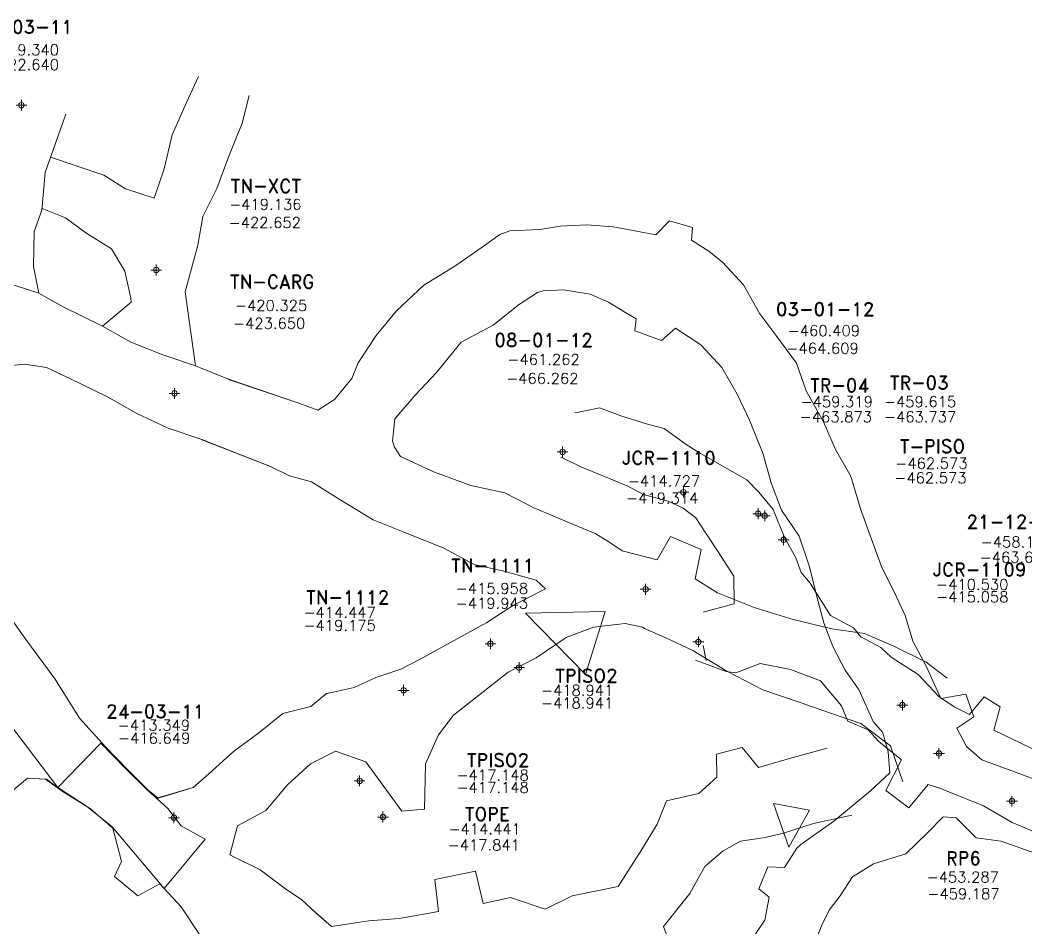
# Model space of a CAD drawing. Extents: x -47776 to 11079, y 0 to 10209.
# Drawn here: x 10697.3 to 10790.3, y 9863.4 to 9947.3 of the extents above; entities that cross this region are included whole.
import ezdxf
from ezdxf.enums import TextEntityAlignment as Align

# ---------------------------------------------------------------- set-up
doc = ezdxf.new("R2010")
doc.units = 0
doc.header["$MEASUREMENT"] = 0
doc.header["$PDMODE"] = 34
doc.header["$PDSIZE"] = 0.5
for name, color, linetype in [('abajo', 7, 'Continuous'), ('arriba', 7, 'Continuous'), ('F-480-7606-W-SCR', 5, 'Continuous'), ('MARGEN', 7, 'Continuous'), ('R-480-7804-NW-FIC', 240, 'Continuous'), ('R-480-7804-NW-SCR', 240, 'Continuous'), ('R-480-7855-NE-SCR', 7, 'Continuous'), ('R-480-7855-NE-SCR2', 7, 'Continuous')]:
    doc.layers.add(name, color=color, linetype=linetype)
doc.styles.add('ROMAND', font='ROMAND.SHX')
doc.styles.add('ROMANS', font='ROMANS.SHX', dxfattribs={"width": 2.5})

# ---------------------------------------------------------------- blocks, each defined once
blk = doc.blocks.new('F2')
at = {"lineweight": 0}
blk.add_point((0, 0), dxfattribs=at)
at = {"lineweight": 0, "style": 'ROMAND'}
for tag, height, p in [('NOMBRE', 1.25, (0.201, 6.617)), ('CIELO', 1, (0.136, 4.616)), ('PISO', 1, (0.136, 3.247))]:
    blk.add_attdef(tag, text='', height=height, dxfattribs=at).set_placement(p, align=Align.CENTER)
at = {"lineweight": 0, "style": 'ROMANS', "flags": 1}
for tag, p in [('MINA', (-0.074, -3.255)), ('LOCALIZACION', (-0.074, -4.928)), ('ESTRUCTURA', (-0.074, -6.618)), ('NIVEL', (-0.074, -8.29)), ('OBRA', (-0.074, -10.121)), ('FECHA', (-0.074, -11.793)), ('ATRAS', (-0.074, -13.483)), ('TOPOGRAFO', (2.675, -15.297))]:
    blk.add_attdef(tag, text='', height=1.25, dxfattribs=at).set_placement(p, align=Align.CENTER)

msp = doc.modelspace()

# ---------------------------------------------------------------- linework, layer by layer
at = {"color": 4, "linetype": 'Continuous', "lineweight": 0, "flags": 128}
msp.add_lwpolyline([(10751.356, 9892.606), (10743.988, 9892.467), (10749.549, 9886.775), (10751.356, 9892.606)], dxfattribs=at)
at = {"color": 1, "linetype": 'Continuous', "lineweight": 0, "elevation": -411.199, "flags": 128}
msp.add_lwpolyline([(10693.689, 9885.648), (10700.762, 9876.327)], dxfattribs=at)
at = {"color": 2, "linetype": 'Continuous', "lineweight": 0, "flags": 128}
msp.add_lwpolyline([(10704.738, 9880.442), (10700.762, 9876.327), (10703.413, 9874.625), (10705.779, 9872.685), (10710.607, 9867.01), (10714.394, 9871.55), (10712.169, 9872.78), (10710.938, 9874.388), (10708.998, 9876.138), (10707.057, 9878.077)], close=True, dxfattribs=at)
at = {"color": 4, "linetype": 'Continuous', "lineweight": 0, "flags": 128}
msp.add_lwpolyline([(10766.926, 9874.855), (10768.342, 9870.814), (10770.263, 9874.249)], close=True, dxfattribs=at)
at = {"layer": 'abajo', "color": 4, "linetype": 'Continuous', "lineweight": 0}
msp.add_polyline3d([(10760.417, 9889.469, -462.883), (10760.702, 9888.08, -462.584)], dxfattribs=at)
at = {"layer": 'arriba', "color": 4, "linetype": 'Continuous', "lineweight": 0}
msp.add_polyline3d([(10760.417, 9889.469, -458.383), (10760.702, 9888.08, -458.184)], dxfattribs=at)
at = {"layer": 'F-480-7606-W-SCR', "color": 5, "linetype": 'Continuous', "lineweight": 0}
for points in [[(10675.711, 9908.162, -412.183), (10677.917, 9906.363, -411.915), (10680.92, 9904.229, -412.055), (10684.278, 9902.721, -411.994), (10687.211, 9900.103, -412.037), (10690.245, 9898.076, -412.377), (10693.363, 9895.422, -412.322), (10694.872, 9896.138, -412.035), (10696.469, 9894.347, -412.038), (10695.799, 9892.859, -411.461), (10697.797, 9890.021, -411.199), (10697.797, 9890.021, -411.199), (10697.797, 9890.021, -411.199), (10700.529, 9886.357, -411.549), (10702.764, 9882.749, -411.194), (10705.161, 9880.086, -411.334)], [(10675.711, 9908.162, -415.883), (10677.917, 9906.363, -416.015), (10680.92, 9904.229, -416.355), (10684.278, 9902.721, -416.394), (10687.211, 9900.103, -416.237), (10690.245, 9898.076, -416.177), (10693.363, 9895.422, -416.122), (10694.872, 9896.138, -416.135), (10696.469, 9894.347, -416.138), (10695.799, 9892.859, -416.161), (10697.797, 9890.021, -416.199), (10697.797, 9890.021, -416.199), (10697.797, 9890.021, -416.199), (10700.529, 9886.357, -416.149), (10702.764, 9882.749, -416.494), (10705.161, 9880.086, -416.634)], [(10705.161, 9880.086, -411.334), (10707.216, 9878.011, -412.176), (10709.119, 9876.094, -412.732), (10710.024, 9875.385, -413.349), (10710.049, 9875.355, -413.342)], [(10705.161, 9880.086, -416.634), (10707.216, 9878.011, -416.676), (10709.119, 9876.094, -416.632), (10709.947, 9875.323, -416.649)], [(10771.894, 9879.987, -412.678), (10768.412, 9879.025, -412.698), (10765.527, 9878.177, -412.914), (10764.043, 9880.037, -412.821), (10761.657, 9879.412, -412.823), (10761.695, 9877.3, -413.136)], [(10771.894, 9879.987, -416.478), (10768.412, 9879.025, -416.498), (10765.527, 9878.177, -416.614), (10764.043, 9880.037, -416.721), (10761.657, 9879.412, -416.723), (10761.695, 9877.3, -416.736)], [(10690.137, 9872.154, -408.483), (10692.03, 9874.019, -407.458), (10694.436, 9875.103, -408.925), (10696.635, 9876.102, -411.187), (10697.979, 9877.185, -411.134), (10699.715, 9877.1, -411.382)], [(10690.137, 9872.154, -415.083), (10692.03, 9874.019, -415.458), (10694.436, 9875.103, -415.525), (10696.635, 9876.102, -415.787), (10697.979, 9877.185, -415.834), (10699.643, 9877.097, -416.082)], [(10699.643, 9877.097, -416.082), (10699.643, 9877.097, -416.082), (10701.258, 9875.931, -416.634)], [(10699.715, 9877.1, -411.382), (10699.715, 9877.1, -411.382), (10701.258, 9875.931, -411.334)], [(10748.305, 9866.319, -411.997), (10748.305, 9866.319, -411.997), (10748.305, 9866.319, -411.997), (10748.305, 9866.319, -411.997), (10752.559, 9867.191, -413.524), (10754.694, 9870.507, -413.493), (10756.175, 9872.933, -413.098), (10757.034, 9875.11, -413.024), (10760.038, 9875.787, -413.139), (10761.695, 9877.3, -413.136)], [(10748.305, 9866.319, -417.197), (10748.305, 9866.319, -417.197), (10748.305, 9866.319, -417.197), (10748.305, 9866.319, -417.197), (10752.559, 9867.191, -417.224), (10754.694, 9870.507, -416.993), (10756.175, 9872.933, -416.898), (10757.034, 9875.11, -416.824), (10760.038, 9875.787, -416.739), (10761.695, 9877.3, -416.736)], [(10701.258, 9875.931, -411.334), (10703.8, 9874.36, -412.176), (10705.84, 9872.589, -412.732), (10706.65, 9869.503, -412.487), (10706.004, 9868.101, -412.863), (10708.164, 9866.329, -412.858), (10710.186, 9867.428, -412.622), (10712.167, 9865.301, -412.874), (10713.88, 9862.741, -412.925), (10716.476, 9861.272, -412.477), (10717.858, 9860.115, -412.648), (10720.886, 9858.857, -412.646), (10723.753, 9857.98, -413.713)], [(10701.258, 9875.931, -416.634), (10703.8, 9874.36, -416.676), (10705.84, 9872.589, -416.632), (10706.65, 9869.503, -416.687), (10706.004, 9868.101, -416.763), (10708.164, 9866.329, -416.758), (10710.186, 9867.428, -416.722), (10712.167, 9865.301, -416.774), (10713.88, 9862.741, -416.725), (10716.476, 9861.272, -416.777), (10717.858, 9860.115, -416.748), (10720.596, 9859.019, -416.746), (10723.753, 9857.98, -416.813)], [(10774.173, 9873.793, -412.678), (10770.622, 9873.019, -412.698), (10767.772, 9872.077, -412.914), (10766.483, 9871.816, -412.821), (10766.201, 9871.712, -412.823), (10763.87, 9871.388, -413.136)], [(10774.173, 9873.793, -416.478), (10770.622, 9873.019, -416.498), (10767.772, 9872.077, -416.614), (10766.483, 9871.816, -416.721), (10766.201, 9871.712, -416.723), (10763.87, 9871.388, -416.736)], [(10757.267, 9862.145, -412.671), (10757.267, 9862.145, -412.671), (10757.267, 9862.145, -412.671), (10757.267, 9862.145, -412.671), (10756.751, 9863.478, -413.524), (10759.185, 9866.529, -413.493), (10760.592, 9869.022, -413.098), (10762.274, 9870.469, -413.024), (10763.87, 9871.388, -413.136), (10763.87, 9871.388, -413.136)], [(10757.267, 9862.145, -417.271), (10757.267, 9862.145, -417.271), (10757.267, 9862.145, -417.271), (10757.267, 9862.145, -417.271), (10756.751, 9863.478, -417.224), (10759.185, 9866.529, -416.993), (10760.592, 9869.022, -416.898), (10762.274, 9870.469, -416.824), (10763.87, 9871.388, -416.736), (10763.87, 9871.388, -416.736)], [(10716.676, 9870.121, -412.874), (10719.481, 9868.73, -412.925), (10721.804, 9866.968, -412.477), (10723.323, 9865.958, -412.648), (10724.661, 9864.718, -412.646), (10726.06, 9863.485, -412.813)], [(10716.676, 9870.121, -416.774), (10719.481, 9868.73, -416.725), (10721.804, 9866.968, -416.777), (10723.323, 9865.958, -416.748), (10724.518, 9864.836, -416.746), (10726.06, 9863.485, -417.113)], [(10726.06, 9863.485, -412.813), (10726.06, 9863.485, -412.813), (10726.06, 9863.485, -412.813), (10729.521, 9864.005, -412.513), (10732.32, 9864.224, -412.513), (10735.964, 9864.873, -412.013), (10735.635, 9867.831, -412.013), (10739.382, 9868.601, -412.013), (10740.102, 9865.597, -411.313)], [(10726.06, 9863.485, -417.113), (10726.06, 9863.485, -417.113), (10726.06, 9863.485, -417.113), (10729.521, 9864.005, -416.913), (10732.32, 9864.224, -416.813), (10735.964, 9864.873, -417.013), (10735.635, 9867.831, -417.013), (10739.382, 9868.601, -417.013), (10740.102, 9865.597, -417.013)], [(10740.102, 9865.597, -411.313), (10740.102, 9865.597, -411.313), (10742.614, 9866.159, -411.691), (10745.821, 9865.093, -411.963), (10748.305, 9866.319, -411.997)], [(10740.102, 9865.597, -417.013), (10740.102, 9865.597, -417.013), (10742.614, 9866.159, -416.791), (10745.821, 9865.093, -417.063), (10748.305, 9866.319, -417.197)]]:
    msp.add_polyline3d(points, dxfattribs=at)
at = {"layer": 'MARGEN', "linetype": 'Continuous', "lineweight": 0}
msp.add_polyline3d([(10758.57, 9902.171, -464.988), (10759.737, 9901.278, -464.212), (10760.6, 9899.949, -464.167), (10761.758, 9898.224, -463.846), (10763.248, 9895.884, -463.518), (10763.283, 9893.324, -463.197)], dxfattribs=at)
at = {"layer": 'R-480-7804-NW-SCR', "color": 240, "linetype": 'Continuous', "lineweight": 0}
for points in [[(10713.784, 9942.087, -416.208), (10712.674, 9939.691, -416.803), (10711.335, 9936.682, -417.145), (10710.592, 9933.555, -417.666), (10709.674, 9930.815, -418.219), (10709.674, 9930.815, -418.219), (10709.674, 9930.815, -418.219)], [(10713.784, 9942.087, -420.208), (10712.674, 9939.691, -420.703), (10711.335, 9936.682, -421.145), (10710.592, 9933.555, -421.666), (10709.674, 9930.815, -422.219), (10709.674, 9930.815, -422.219), (10709.674, 9930.815, -422.219)], [(10718.467, 9940.335, -416.208), (10717.825, 9937.764, -416.803), (10716.58, 9934.72, -417.145), (10715.462, 9931.733, -417.666), (10714.17, 9929.133, -418.219), (10713.715, 9926.492, -417.914), (10712.552, 9922.172, -419.339)], [(10718.467, 9940.335, -420.208), (10717.825, 9937.764, -420.703), (10716.58, 9934.72, -421.145), (10715.462, 9931.733, -421.666), (10714.17, 9929.133, -422.219), (10713.715, 9926.492, -422.114), (10712.552, 9922.172, -423.439)], [(10701.518, 9938.584, -419.34), (10700.331, 9935.285, -419.197), (10699.599, 9933.208, -419.484), (10699.294, 9929.729, -419.84), (10698.582, 9927.749, -420.014), (10698.533, 9924.521, -421.132), (10699.008, 9922.05, -420.732)], [(10701.518, 9938.584, -422.64), (10700.331, 9935.285, -422.497), (10699.599, 9933.208, -422.684), (10699.294, 9929.729, -423.14), (10698.582, 9927.749, -423.514), (10698.533, 9924.521, -424.632), (10699.008, 9922.05, -425.132)], [(10700.1, 9934.628, -415.641), (10705.036, 9932.963, -416.627), (10707.036, 9931.702, -416.843), (10709.674, 9930.815, -418.219), (10709.674, 9930.815, -418.219), (10709.674, 9930.815, -418.219)], [(10700.1, 9934.628, -420.941), (10705.036, 9932.963, -421.127), (10707.036, 9931.702, -421.443), (10709.674, 9930.815, -422.219), (10709.674, 9930.815, -422.219), (10709.674, 9930.815, -422.219)], [(10699.308, 9929.886, -415.641), (10701.492, 9929.022, -416.627), (10703.358, 9927.613, -416.843), (10705.735, 9926.147, -418.299), (10706.97, 9924.095, -418.412), (10707.522, 9921.582, -419.207)], [(10699.308, 9929.886, -420.941), (10701.492, 9929.022, -421.127), (10703.358, 9927.613, -421.443), (10705.735, 9926.147, -421.899), (10706.97, 9924.095, -422.412), (10707.522, 9921.582, -422.707)], [(10693.343, 9923.698, -425.586), (10696.926, 9922.737, -425.497), (10699.008, 9922.05, -425.132), (10701.252, 9920.777, -425.063)], [(10693.343, 9923.698, -421.386), (10693.344, 9923.698, -421.386), (10696.926, 9922.737, -421.297), (10699.008, 9922.05, -420.732), (10701.252, 9920.777, -420.463)], [(10712.552, 9922.172, -419.339), (10712.552, 9922.172, -419.339), (10712.552, 9922.172, -419.339), (10712.552, 9922.172, -419.339), (10712.552, 9922.172, -419.339), (10713.497, 9915.319, -420.085)], [(10712.552, 9922.172, -423.439), (10712.552, 9922.172, -423.439), (10712.552, 9922.172, -423.439), (10712.552, 9922.172, -423.439), (10712.552, 9922.172, -423.439), (10713.497, 9915.319, -423.985)], [(10701.252, 9920.777, -420.463), (10704.899, 9919.003, -420.518), (10707.509, 9917.523, -420.421), (10710.463, 9916.33, -420.303), (10713.497, 9915.319, -420.085), (10716.542, 9914.085, -419.858), (10716.633, 9914.045, -419.848), (10722.947, 9911.91, -419.08)], [(10701.252, 9920.777, -425.063), (10704.899, 9919.003, -425.018), (10707.509, 9917.523, -424.621), (10710.463, 9916.33, -424.303), (10713.497, 9915.319, -423.985), (10716.542, 9914.085, -423.858), (10716.542, 9914.085, -423.858), (10722.947, 9911.91, -423.88)], [(10707.522, 9921.582, -419.207), (10707.522, 9921.582, -419.207), (10707.522, 9921.582, -419.207), (10707.522, 9921.582, -419.207), (10707.546, 9921.2, -419.339), (10704.899, 9919.003, -420.518)], [(10707.522, 9921.582, -422.707), (10707.522, 9921.582, -422.707), (10707.522, 9921.582, -422.707), (10707.522, 9921.582, -422.707), (10707.546, 9921.2, -423.439), (10704.899, 9919.003, -425.018)], [(10687.872, 9913.815, -420.398), (10687.872, 9913.815, -420.398), (10687.872, 9913.815, -420.398), (10687.872, 9913.815, -420.398), (10689.465, 9913.754, -420.97), (10690.391, 9912.071, -421.197), (10693.945, 9912.781, -421.188), (10694.182, 9915.103, -421.386), (10697.686, 9915.477, -421.297), (10699.726, 9915.187, -420.732), (10701.949, 9914.113, -420.463)], [(10687.872, 9913.815, -424.898), (10687.872, 9913.815, -424.898), (10687.872, 9913.815, -424.898), (10687.872, 9913.815, -424.898), (10689.465, 9913.754, -425.27), (10690.391, 9912.071, -425.397), (10693.945, 9912.782, -425.388), (10694.182, 9915.103, -425.586), (10697.686, 9915.477, -425.497), (10699.726, 9915.187, -425.132), (10701.949, 9914.113, -425.063)], [(10701.949, 9914.113, -420.463), (10701.949, 9914.113, -420.463), (10705.289, 9912.491, -420.421), (10708.081, 9910.932, -420.303), (10710.954, 9909.555, -420.085), (10714.08, 9908.504, -419.858), (10714.171, 9908.464, -419.848), (10720.42, 9906.03, -419.08)], [(10701.949, 9914.113, -425.063), (10701.949, 9914.113, -425.063), (10705.289, 9912.491, -424.621), (10708.081, 9910.932, -424.303), (10710.954, 9909.555, -423.985), (10714.08, 9908.504, -423.858), (10714.08, 9908.504, -423.858), (10720.42, 9906.03, -423.88)], [(10722.947, 9911.91, -419.08), (10724.805, 9911.22, -419.099)], [(10722.947, 9911.91, -423.88), (10724.805, 9911.22, -423.799)], [(10732.455, 9906.953, -418.061), (10735.599, 9905.493, -417.469), (10738.952, 9904.269, -416.863), (10742.1, 9903.569, -415.913), (10744.785, 9902.183, -416.294)], [(10732.455, 9906.953, -422.561), (10735.599, 9905.493, -422.269), (10738.952, 9904.269, -421.763), (10742.1, 9903.569, -421.213), (10744.785, 9902.183, -421.294)], [(10720.42, 9906.03, -419.08), (10722.199, 9905.156, -419.099), (10724.228, 9904.611, -418.703), (10726.941, 9902.901, -418.453), (10729.928, 9901.073, -418.061), (10733.151, 9899.797, -417.469), (10736.465, 9898.481, -416.863), (10739.257, 9896.954, -415.913), (10741.984, 9896.34, -416.294)], [(10720.42, 9906.03, -423.88), (10722.199, 9905.156, -423.799), (10724.228, 9904.611, -423.703), (10726.941, 9902.901, -423.153), (10729.928, 9901.073, -422.561), (10733.151, 9899.797, -422.269), (10736.465, 9898.481, -421.763), (10739.257, 9896.954, -421.213), (10741.984, 9896.34, -421.294)], [(10744.785, 9902.183, -416.294), (10747.696, 9900.954, -415.652), (10750.432, 9899.814, -414.944), (10751.445, 9899.197, -414.941), (10751.71, 9899.065, -414.89), (10752.944, 9898.226, -415.036), (10756.166, 9897.401, -414.776), (10757.416, 9899.543, -414.505), (10760.24, 9898.356, -414.454), (10759.694, 9895.642, -414.299)], [(10744.785, 9902.183, -421.294), (10747.696, 9900.954, -421.052), (10750.432, 9899.814, -420.344), (10751.445, 9899.197, -420.141), (10751.71, 9899.065, -420.09), (10752.944, 9898.226, -419.936), (10756.166, 9897.401, -419.376), (10757.416, 9899.543, -419.205), (10760.24, 9898.356, -419.154), (10759.694, 9895.642, -418.699)], [(10741.984, 9896.34, -416.294), (10744.974, 9895.495, -415.652), (10745.837, 9894.697, -416.423)], [(10741.984, 9896.34, -421.294), (10744.974, 9895.495, -421.052), (10745.837, 9894.697, -420.423)], [(10759.694, 9895.642, -414.299), (10759.694, 9895.642, -414.299), (10761.761, 9894.331, -413.189), (10765.146, 9892.99, -412.622), (10768.739, 9891.885, -412.036), (10772.321, 9891.004, -411.569), (10775.348, 9890.578, -411.628), (10778.061, 9889.416, -411.287), (10781.056, 9887.915, -410.174), (10782.99, 9886.434, -410.241)], [(10759.694, 9895.642, -418.699), (10759.694, 9895.642, -418.699), (10761.761, 9894.331, -418.289), (10765.146, 9892.99, -417.622), (10768.739, 9891.885, -416.836), (10772.321, 9891.004, -416.269), (10775.348, 9890.578, -415.828), (10778.061, 9889.416, -415.487), (10781.056, 9887.915, -414.974), (10782.99, 9886.434, -414.541)], [(10734.333, 9888.224, -415.056), (10740.425, 9891.601, -415.97), (10742.888, 9893.208, -416.155), (10745.837, 9894.697, -416.423)], [(10734.333, 9888.224, -419.456), (10740.425, 9891.601, -419.97), (10742.888, 9893.208, -420.355), (10745.837, 9894.697, -420.423)], [(10737.332, 9883.027, -415.056), (10742.405, 9887.01, -415.97), (10744.987, 9888.341, -416.155), (10747.777, 9890.197, -416.423), (10750.294, 9891.174, -416.216)], [(10737.332, 9883.027, -419.456), (10742.405, 9887.01, -419.97), (10744.987, 9888.341, -420.355), (10747.777, 9890.197, -420.423), (10750.294, 9891.174, -419.916)], [(10750.294, 9891.174, -416.216), (10753.221, 9891.495, -414.776), (10754.811, 9891.149, -414.505), (10755.075, 9891.017, -414.454), (10756.972, 9890.183, -414.299)], [(10750.294, 9891.174, -419.916), (10753.221, 9891.495, -419.376), (10754.811, 9891.149, -419.205), (10755.075, 9891.017, -419.154), (10756.972, 9890.183, -418.699)], [(10756.972, 9890.183, -414.299), (10756.972, 9890.183, -414.299), (10759.477, 9888.999, -413.189), (10762.626, 9887.107, -412.622), (10765.944, 9885.359, -412.036), (10769.407, 9884.202, -411.569), (10772.198, 9883.224, -411.628), (10774.989, 9882.246, -411.287), (10777.748, 9880.194, -410.174), (10778.895, 9876.874, -410.241)], [(10756.972, 9890.183, -418.699), (10756.972, 9890.183, -418.699), (10759.477, 9888.999, -418.289), (10762.626, 9887.107, -417.622), (10765.944, 9885.359, -416.836), (10769.407, 9884.202, -416.269), (10772.198, 9883.224, -415.828), (10774.989, 9882.246, -415.487), (10777.748, 9880.194, -414.974), (10778.895, 9876.874, -414.541)], [(10725.566, 9884.998, -413.486), (10725.602, 9885.032, -413.469), (10726.219, 9885.157, -413.727), (10728.157, 9885.583, -414.11), (10730.154, 9886.504, -414.122), (10732.473, 9887.265, -414.754), (10734.333, 9888.224, -415.056)], [(10725.566, 9884.998, -418.562), (10725.602, 9885.032, -418.569), (10726.219, 9885.157, -418.627), (10728.157, 9885.583, -418.81), (10730.154, 9886.504, -419.022), (10732.473, 9887.265, -419.254), (10734.333, 9888.224, -419.456)], [(10709.947, 9875.323, -416.649), (10713.266, 9876.34, -416.686), (10714.733, 9877.603, -417.041), (10717.016, 9879.656, -417.387), (10719.356, 9881.399, -417.624), (10721.561, 9883.181, -417.853), (10724.169, 9883.815, -418.066), (10725.602, 9885.032, -418.569)], [(10710.024, 9875.385, -413.349), (10713.266, 9876.34, -413.286), (10714.733, 9877.603, -413.341), (10717.016, 9879.656, -413.287), (10719.356, 9881.399, -413.924), (10721.561, 9883.181, -414.253), (10724.169, 9883.815, -413.766), (10725.602, 9885.032, -413.469)], [(10729.251, 9878.709, -413.469), (10732.568, 9874.158, -413.727), (10734.656, 9874.324, -414.11), (10734.753, 9878.536, -414.122), (10735.972, 9881.203, -414.754), (10737.332, 9883.027, -415.056)], [(10729.251, 9878.709, -418.569), (10732.568, 9874.158, -418.627), (10734.656, 9874.324, -418.81), (10734.753, 9878.536, -419.022), (10735.972, 9881.203, -419.254), (10737.332, 9883.027, -419.456)], [(10716.676, 9870.121, -412.874), (10717.381, 9872.783, -413.341), (10720.002, 9874.223, -413.287), (10722.005, 9876.579, -413.924), (10724.114, 9878.536, -414.253), (10726.433, 9879.696, -413.766), (10729.251, 9878.709, -413.469)], [(10716.676, 9870.121, -416.774), (10717.381, 9872.783, -417.041), (10720.002, 9874.223, -417.387), (10722.005, 9876.579, -417.624), (10724.114, 9878.536, -417.853), (10726.433, 9879.696, -418.066), (10729.251, 9878.709, -418.569)]]:
    msp.add_polyline3d(points, dxfattribs=at)
at = {"layer": 'R-480-7855-NE-SCR', "linetype": 'Continuous', "lineweight": 0}
for points in [[(10753.453, 9927.919, -419.117), (10753.453, 9927.919, -419.117), (10752.099, 9928.169, -419.327), (10749.682, 9928.352, -418.227), (10747.221, 9928.232, -419.073), (10745.345, 9927.94, -418.958), (10742.566, 9927.804, -418.542), (10742.566, 9927.804, -418.542)], [(10753.453, 9927.919, -424.717), (10753.453, 9927.919, -424.717), (10752.099, 9928.169, -424.927), (10749.682, 9928.352, -423.627), (10747.221, 9928.232, -424.273), (10745.345, 9927.94, -423.958), (10742.566, 9927.804, -423.842), (10742.566, 9927.804, -423.842)], [(10767.158, 9918.157, -426.312), (10765.673, 9920.15, -425.987), (10764.141, 9922.823, -425.486), (10762.205, 9924.924, -425.285), (10760.959, 9925.926, -424.699), (10760.715, 9926.098, -424.62), (10759.353, 9926.937, -424.634), (10759.427, 9928.121, -424.619), (10757.323, 9928.721, -424.64), (10756.043, 9927.437, -424.647), (10753.453, 9927.919, -424.717)], [(10767.158, 9918.157, -421.312), (10765.673, 9920.15, -421.287), (10764.141, 9922.823, -420.486), (10762.205, 9924.924, -420.385), (10760.959, 9925.926, -419.599), (10760.715, 9926.098, -419.62), (10759.353, 9926.937, -419.334), (10759.427, 9928.121, -419.319), (10757.323, 9928.721, -419.34), (10756.043, 9927.437, -419.247), (10753.453, 9927.919, -419.117)], [(10742.566, 9927.804, -418.542), (10741.627, 9927.471, -419.094), (10740.011, 9926.301, -418.429), (10737.475, 9924.532, -418.672), (10734.614, 9922.791, -418.393), (10732.067, 9920.418, -418.108), (10730.202, 9918.132, -418.374), (10728.534, 9915.615, -418.044), (10727.939, 9914.154, -418.836), (10726.339, 9912.222, -418.828), (10724.805, 9911.22, -419.099)], [(10742.566, 9927.804, -423.842), (10741.627, 9927.471, -423.994), (10740.011, 9926.301, -423.829), (10737.475, 9924.532, -423.472), (10734.614, 9922.791, -423.093), (10732.067, 9920.418, -422.808), (10730.202, 9918.132, -422.674), (10728.534, 9915.615, -422.544), (10727.939, 9914.154, -422.586), (10726.339, 9912.222, -422.578), (10724.805, 9911.22, -423.799)], [(10745.117, 9922.106, -419.094), (10745.117, 9922.106, -419.094), (10743.446, 9921.02, -418.429), (10741.02, 9919.084, -418.672), (10738.049, 9917.509, -418.393), (10735.775, 9914.718, -418.108), (10733.801, 9912.599, -418.374), (10731.915, 9910.418, -418.044), (10731.701, 9908.37, -418.836), (10731.895, 9907.791, -418.828), (10732.455, 9906.953, -418.061)], [(10745.117, 9922.106, -423.994), (10745.117, 9922.106, -423.994), (10743.446, 9921.02, -423.829), (10741.02, 9919.084, -423.472), (10738.049, 9917.509, -423.093), (10735.775, 9914.718, -422.808), (10733.801, 9912.599, -422.674), (10731.915, 9910.418, -422.544), (10731.701, 9908.37, -422.586), (10731.895, 9907.791, -422.578), (10732.455, 9906.953, -422.561)], [(10751.661, 9921.228, -419.247), (10751.661, 9921.228, -419.247), (10751.661, 9921.228, -419.247), (10749.994, 9921.96, -418.227), (10747.509, 9922.339, -419.073), (10745.623, 9922.247, -418.958), (10745.117, 9922.106, -419.094), (10745.117, 9922.106, -419.094)], [(10751.661, 9921.228, -424.647), (10751.661, 9921.228, -424.647), (10751.661, 9921.228, -424.647), (10749.994, 9921.96, -423.627), (10747.509, 9922.339, -424.273), (10745.623, 9922.247, -423.958), (10745.117, 9922.106, -423.994), (10745.117, 9922.106, -423.994)], [(10762.155, 9915.167, -425.987), (10760.22, 9917.267, -425.486), (10757.88, 9918.796, -425.285), (10756.587, 9917.655, -424.699), (10754.107, 9918.554, -424.62), (10754.221, 9919.666, -424.634), (10753.185, 9920.274, -424.619), (10752.941, 9920.447, -424.64), (10751.661, 9921.228, -424.647), (10751.661, 9921.228, -424.647)], [(10762.155, 9915.167, -421.287), (10760.22, 9917.267, -420.486), (10757.88, 9918.796, -420.385), (10756.587, 9917.655, -419.599), (10754.107, 9918.554, -419.62), (10754.221, 9919.666, -419.334), (10753.185, 9920.274, -419.319), (10752.941, 9920.447, -419.34), (10751.661, 9921.228, -419.247), (10751.661, 9921.228, -419.247)], [(10774.141, 9904.903, -422.023), (10773.974, 9905.272, -421.82), (10772.649, 9907.601, -421.87), (10771.546, 9910.156, -422.006), (10769.947, 9913.013, -421.178), (10769.066, 9915.573, -421.127), (10767.158, 9918.157, -421.312)], [(10774.141, 9904.903, -427.623), (10773.974, 9905.272, -427.82), (10772.649, 9907.601, -427.47), (10771.546, 9910.156, -427.106), (10769.947, 9913.013, -426.578), (10769.066, 9915.573, -426.327), (10767.158, 9918.157, -426.312)], [(10767.664, 9901.995, -422.023), (10767.664, 9901.995, -422.023), (10766.706, 9904.509, -421.87), (10765.957, 9907.249, -422.006), (10764.713, 9910.29, -421.178), (10763.566, 9912.711, -421.127), (10762.155, 9915.167, -421.287)], [(10767.664, 9901.995, -427.623), (10767.664, 9901.995, -427.623), (10766.706, 9904.509, -427.47), (10765.957, 9907.249, -427.106), (10764.713, 9910.29, -426.578), (10763.566, 9912.711, -426.327), (10762.155, 9915.167, -425.987)], [(10778.102, 9894.357, -424.413), (10776.95, 9896.693, -423.441), (10775.994, 9899.312, -423.113), (10774.956, 9902.112, -422.663), (10774.141, 9904.903, -422.023)], [(10778.102, 9894.357, -430.013), (10776.95, 9896.693, -429.341), (10775.994, 9899.312, -428.813), (10774.956, 9902.112, -428.063), (10774.141, 9904.903, -427.623)], [(10771.57, 9891.574, -424.421), (10770.929, 9893.99, -423.441), (10770.246, 9896.732, -423.113), (10769.3, 9899.573, -422.663), (10767.664, 9901.995, -422.023)], [(10771.57, 9891.574, -430.013), (10770.929, 9893.99, -429.341), (10770.246, 9896.732, -428.813), (10769.3, 9899.573, -428.063), (10767.664, 9901.995, -427.623)], [(10779.799, 9889.863, -425.201), (10779.115, 9892.233, -424.597), (10778.102, 9894.357, -424.413)], [(10779.799, 9889.863, -431.101), (10779.115, 9892.233, -430.497), (10778.102, 9894.357, -430.013)], [(10773.543, 9887.198, -425.201), (10772.399, 9889.372, -424.597), (10771.57, 9891.574, -424.421)], [(10773.543, 9887.198, -431.101), (10772.399, 9889.372, -430.497), (10771.57, 9891.574, -430.013)], [(10779.799, 9889.863, -425.201), (10781.078, 9887.486, -424.738), (10782.396, 9884.571, -425.64), (10784.709, 9884.963, -425.953), (10785.451, 9882.882, -425.981), (10783.871, 9881.814, -425.832), (10784.768, 9880.122, -426.711)], [(10779.799, 9889.863, -431.101), (10781.078, 9887.486, -430.238), (10782.396, 9884.571, -430.64), (10784.709, 9884.963, -430.753), (10785.451, 9882.882, -430.781), (10783.871, 9881.814, -430.732), (10784.768, 9880.122, -431.011)], [(10773.543, 9887.198, -425.201), (10774.835, 9885.344, -424.738), (10776.153, 9882.428, -425.64), (10777.014, 9881.46, -425.953), (10777.111, 9881.178, -425.981), (10777.533, 9879.639, -425.832), (10777.675, 9877.687, -426.711)], [(10773.543, 9887.198, -431.101), (10774.835, 9885.344, -430.238), (10776.153, 9882.428, -430.64), (10777.014, 9881.46, -430.753), (10777.111, 9881.178, -430.781), (10777.533, 9879.639, -430.732), (10777.675, 9877.687, -431.011)], [(10788.948, 9877.879, -426.967), (10786.195, 9878.892, -426.11), (10784.768, 9880.122, -426.711), (10784.768, 9880.122, -426.711)], [(10788.948, 9877.879, -431.967), (10786.195, 9878.892, -431.11), (10784.768, 9880.122, -431.011), (10784.768, 9880.122, -431.011)], [(10773.776, 9874.283, -426.869), (10775.886, 9876.04, -426.838), (10777.675, 9877.687, -426.711), (10777.675, 9877.687, -426.711)], [(10773.776, 9874.283, -430.669), (10775.886, 9876.04, -430.738), (10777.675, 9877.687, -431.011), (10777.675, 9877.687, -431.011)], [(10796.781, 9876.101, -431.848), (10793.783, 9876.333, -432.26), (10791.03, 9877.114, -431.875), (10788.948, 9877.879, -431.967)], [(10796.781, 9876.101, -426.148), (10793.783, 9876.333, -427.16), (10791.03, 9877.114, -426.875), (10788.948, 9877.879, -426.967)], [(10769.075, 9870.724, -425.672), (10769.075, 9870.724, -425.672), (10769.075, 9870.724, -425.672), (10769.075, 9870.724, -425.672), (10769.45, 9871.066, -425.528), (10772.494, 9873.227, -426.621), (10773.776, 9874.283, -426.869)], [(10769.075, 9870.724, -429.772), (10769.075, 9870.724, -429.772), (10769.075, 9870.724, -429.772), (10769.075, 9870.724, -429.772), (10769.45, 9871.066, -430.128), (10772.494, 9873.227, -430.221), (10773.776, 9874.283, -430.669)], [(10779.165, 9870.197, -426.838), (10781.177, 9872.129, -426.907), (10782.627, 9873.631, -427.084)], [(10779.165, 9870.197, -430.738), (10781.177, 9872.129, -430.807), (10782.627, 9873.631, -430.884)], [(10785.667, 9871.696, -426.967), (10783.805, 9873.519, -426.48), (10782.627, 9873.631, -427.084)], [(10785.667, 9871.696, -431.967), (10783.805, 9873.519, -431.18), (10782.627, 9873.631, -430.884)], [(10791.897, 9870.041, -425.878), (10790.643, 9870.414, -427.16), (10787.984, 9871.372, -426.875), (10785.667, 9871.696, -426.967)], [(10791.897, 9870.041, -431.478), (10790.643, 9870.414, -432.26), (10787.984, 9871.372, -431.875), (10785.667, 9871.696, -431.967)], [(10762.161, 9856.344, -424.127), (10762.615, 9857.231, -424.205), (10763.435, 9859.051, -424.861), (10764.711, 9861.982, -424.71), (10766.114, 9864.064, -425.304), (10766.534, 9866.201, -425.468), (10765.577, 9866.959, -425.785), (10766.418, 9868.991, -425.792), (10767.943, 9868.952, -425.509), (10769.075, 9870.724, -425.672)], [(10762.161, 9856.344, -428.527), (10762.615, 9857.231, -428.605), (10763.435, 9859.051, -428.761), (10764.711, 9861.982, -429.01), (10766.114, 9864.064, -429.404), (10766.534, 9866.201, -429.568), (10765.577, 9866.958, -429.585), (10766.418, 9868.991, -425.792), (10767.943, 9868.952, -429.609), (10769.075, 9870.724, -429.772)], [(10774.238, 9868.08, -425.672), (10774.238, 9868.08, -425.672), (10774.238, 9868.08, -425.672), (10774.238, 9868.08, -425.672), (10774.238, 9868.08, -425.672), (10776.181, 9869.282, -426.621), (10779.165, 9870.197, -426.838)], [(10774.238, 9868.08, -429.772), (10774.238, 9868.08, -429.772), (10774.238, 9868.08, -429.772), (10774.238, 9868.08, -429.772), (10774.238, 9868.08, -429.772), (10776.181, 9869.282, -430.221), (10779.165, 9870.197, -430.738)], [(10769.018, 9857.759, -424.135), (10769.785, 9859.384, -424.71), (10770.654, 9861.739, -425.304), (10771.43, 9863.694, -425.468), (10772.111, 9865.025, -425.785), (10772.157, 9865.114, -425.792), (10773.106, 9866.308, -425.509), (10774.238, 9868.08, -425.672)], [(10769.026, 9857.816, -428.435), (10769.785, 9859.384, -429.01), (10770.654, 9861.739, -429.404), (10771.43, 9863.694, -429.568), (10772.111, 9865.025, -429.585), (10772.157, 9865.114, -429.592), (10773.106, 9866.308, -429.609), (10774.238, 9868.08, -429.772)]]:
    msp.add_polyline3d(points, dxfattribs=at)
at = {"layer": 'R-480-7855-NE-SCR2', "linetype": 'Continuous', "lineweight": 0}
for points in [[(10748.569, 9910.996, -461.862), (10748.61, 9910.983, -461.858), (10750.841, 9911.431, -461.682), (10752.901, 9910.675, -461.29), (10755.275, 9909.924, -461.27), (10756.825, 9909.539, -461.03), (10758.864, 9908.056, -460.62), (10760.168, 9907.224, -460.488)], [(10748.569, 9910.996, -466.862), (10748.61, 9910.983, -466.858), (10750.841, 9911.431, -466.682), (10752.901, 9910.675, -466.29), (10755.275, 9909.924, -465.87), (10756.825, 9909.539, -465.73), (10758.864, 9908.056, -465.32), (10760.168, 9907.224, -464.988)], [(10747.273, 9906.896, -461.862), (10747.314, 9906.883, -461.858), (10749.123, 9905.996, -461.682), (10751.152, 9905.145, -461.29), (10753.467, 9904.203, -461.27), (10754.896, 9903.437, -461.03), (10757.206, 9902.812, -460.62), (10758.57, 9902.171, -460.488)], [(10747.273, 9906.896, -466.862), (10747.314, 9906.883, -466.858), (10749.123, 9905.996, -466.682), (10751.152, 9905.145, -466.29), (10753.467, 9904.203, -465.87), (10754.896, 9903.437, -465.73), (10757.206, 9902.812, -465.32), (10758.57, 9902.171, -464.988)], [(10760.168, 9907.224, -460.488), (10764.472, 9904.798, -459.812), (10765.576, 9903.648, -459.567), (10766.894, 9902.043, -459.046), (10767.983, 9899.404, -458.818), (10768.981, 9897.56, -458.697), (10769.485, 9896.211, -458.383), (10770.332, 9895.24, -458.184)], [(10760.168, 9907.224, -464.988), (10764.472, 9904.798, -464.212), (10765.576, 9903.648, -464.167), (10766.894, 9902.043, -463.846), (10767.983, 9899.404, -463.518), (10768.981, 9897.56, -463.197), (10769.485, 9896.211, -462.883), (10770.332, 9895.24, -462.584)], [(10758.57, 9902.171, -460.488), (10759.737, 9901.278, -459.812), (10760.6, 9899.949, -459.567), (10761.758, 9898.224, -459.046), (10763.248, 9895.884, -458.818), (10763.283, 9893.324, -458.697)], [(10770.332, 9895.24, -458.184), (10772.207, 9892.232, -456.711), (10774.335, 9891.089, -456.708), (10775.01, 9890.275, -456.702), (10776.861, 9889.276, -456.539), (10777.8, 9888.393, -456.522)], [(10770.332, 9895.24, -462.584), (10772.207, 9892.232, -461.711), (10774.335, 9891.089, -461.408), (10775.01, 9890.275, -461.302), (10776.861, 9889.276, -461.139), (10777.8, 9888.393, -461.122)], [(10760.419, 9892.563, -458.267), (10763.283, 9893.324, -458.697)], [(10760.419, 9892.563, -463.567), (10763.283, 9893.324, -463.197)], [(10777.8, 9888.393, -456.522), (10780.315, 9886.794, -456.16), (10782.217, 9884.743, -455.434), (10783.534, 9883.85, -455.04), (10783.705, 9883.749, -455.016), (10785.038, 9883.079, -455.135), (10786.412, 9884.722, -454.878), (10787.869, 9883.781, -454.854)], [(10777.8, 9888.393, -461.122), (10780.315, 9886.794, -460.66), (10782.217, 9884.743, -460.234), (10783.534, 9883.85, -460.24), (10783.705, 9883.749, -460.216), (10785.038, 9883.079, -460.035), (10786.412, 9884.722, -459.678), (10787.869, 9883.781, -459.654)], [(10759.722, 9888.117, -458.267), (10762.567, 9887.064, -458.072), (10763.448, 9886.925, -457.653), (10765.69, 9887.788, -457.476), (10768.515, 9887.244, -457.394), (10771.262, 9886.206, -456.711), (10773.204, 9883.877, -456.708), (10773.786, 9882.47, -456.702), (10775.668, 9881.669, -456.539), (10776.657, 9880.592, -456.16)], [(10759.722, 9888.117, -463.567), (10762.567, 9887.064, -463.272), (10763.448, 9886.925, -463.053), (10765.69, 9887.788, -462.576), (10768.515, 9887.244, -462.094), (10771.262, 9886.206, -461.711), (10773.204, 9883.877, -461.408), (10773.786, 9882.47, -461.302), (10775.668, 9881.669, -461.139), (10776.657, 9880.592, -460.66)], [(10787.869, 9883.781, -454.854), (10787.869, 9883.781, -454.854), (10787.869, 9883.781, -454.854), (10787.306, 9881.626, -454.441), (10791.47, 9879.649, -453.029), (10794.176, 9878.515, -452.73)], [(10787.869, 9883.781, -459.654), (10787.869, 9883.781, -459.654), (10787.869, 9883.781, -459.654), (10787.308, 9881.626, -458.841), (10791.47, 9879.649, -458.429), (10794.176, 9878.515, -458.23)], [(10776.657, 9880.592, -456.16), (10778.762, 9878.886, -455.434), (10777.31, 9876.065, -455.04), (10779.427, 9874.454, -455.016), (10781.228, 9876.619, -455.135), (10782.492, 9876.221, -454.878), (10782.663, 9876.121, -454.854)], [(10776.657, 9880.592, -460.66), (10778.762, 9878.886, -460.234), (10777.31, 9876.065, -460.24), (10779.427, 9874.454, -460.216), (10781.228, 9876.619, -460.035), (10782.492, 9876.221, -459.678), (10782.663, 9876.121, -459.654)], [(10782.663, 9876.121, -454.854), (10782.663, 9876.121, -454.854), (10782.663, 9876.121, -454.854), (10786.329, 9874.647, -454.441), (10788.986, 9873.104, -453.029), (10791.693, 9871.97, -452.73)], [(10782.663, 9876.121, -459.654), (10782.663, 9876.121, -459.654), (10782.663, 9876.121, -459.654), (10786.329, 9874.647, -458.841), (10788.986, 9873.104, -458.429), (10791.693, 9871.97, -458.23)]]:
    msp.add_polyline3d(points, dxfattribs=at)

# ---------------------------------------------------------------- block references
at = {"color": 4, "linetype": 'Continuous', "lineweight": 0}
ref = msp.add_blockref('F2', (10758.605, 9903.638, -460.409), dxfattribs=at)
ref.add_attrib('NOMBRE', '03-01-12', dxfattribs={"lineweight": 0, "height": 1.25, "style": 'ROMAND'}).set_placement((10771.704, 9919.942, -460.409), align=Align.CENTER)
ref.add_attrib('CIELO', '-460.409', dxfattribs={"lineweight": 0, "height": 1, "style": 'ROMAND'}).set_placement((10771.587, 9918.074, -460.409), align=Align.CENTER)
ref.add_attrib('PISO', '-464.609', dxfattribs={"lineweight": 0, "height": 1, "style": 'ROMAND'}).set_placement((10771.47, 9916.44, -460.409), align=Align.CENTER)
ref = msp.add_blockref('F2', (10747.424, 9907.372, -461.262), dxfattribs=at)
ref.add_attrib('NOMBRE', '08-01-12', dxfattribs={"lineweight": 0, "height": 1.25, "style": 'ROMAND'}).set_placement((10745.673, 9917.089, -461.262), align=Align.CENTER)
ref.add_attrib('CIELO', '-461.262', dxfattribs={"lineweight": 0, "height": 1, "style": 'ROMAND'}).set_placement((10745.673, 9915.415, -461.262), align=Align.CENTER)
ref.add_attrib('PISO', '-466.262', dxfattribs={"lineweight": 0, "height": 1, "style": 'ROMAND'}).set_placement((10745.556, 9913.663, -461.262), align=Align.CENTER)
ref = msp.add_blockref('F2', (10766.118, 9901.461, -459.615), dxfattribs=at)
ref.add_attrib('NOMBRE', 'TR-03', dxfattribs={"lineweight": 0, "height": 1.25, "style": 'ROMAND'}).set_placement((10780.398, 9913.144, -459.615), align=Align.CENTER)
ref.add_attrib('CIELO', '-459.615', dxfattribs={"lineweight": 0, "height": 1, "style": 'ROMAND'}).set_placement((10780.48, 9911.508, -459.615), align=Align.CENTER)
ref.add_attrib('PISO', '-463.737', dxfattribs={"lineweight": 0, "height": 1, "style": 'ROMAND'}).set_placement((10780.48, 9910.116, -459.615), align=Align.CENTER)
ref = msp.add_blockref('F2', (10765.511, 9901.654, -459.319), dxfattribs=at)
ref.add_attrib('NOMBRE', 'TR-04', dxfattribs={"lineweight": 0, "height": 1.25, "style": 'ROMAND'}).set_placement((10773.023, 9912.899, -459.319), align=Align.CENTER)
ref.add_attrib('CIELO', '-459.319', dxfattribs={"lineweight": 0, "height": 1, "style": 'ROMAND'}).set_placement((10772.777, 9911.508, -459.319), align=Align.CENTER)
ref.add_attrib('PISO', '-463.873', dxfattribs={"lineweight": 0, "height": 1, "style": 'ROMAND'}).set_placement((10772.695, 9910.116, -459.319), align=Align.CENTER)
ref = msp.add_blockref('F2', (10767.866, 9899.244, -462.573), dxfattribs=at)
ref.add_attrib('NOMBRE', 'T-PISO', dxfattribs={"lineweight": 0, "height": 1.25, "style": 'ROMAND'}).set_placement((10781.619, 9907.252, -462.573), align=Align.CENTER)
ref.add_attrib('CIELO', '-462.573', dxfattribs={"lineweight": 0, "height": 1, "style": 'ROMAND'}).set_placement((10781.529, 9905.815, -462.573), align=Align.CENTER)
ref.add_attrib('PISO', '-462.573', dxfattribs={"lineweight": 0, "height": 1, "style": 'ROMAND'}).set_placement((10781.439, 9904.467, -462.573), align=Align.CENTER)
ref = msp.add_blockref('F2', (10759.985, 9889.797, -458.167), dxfattribs=at)
ref.add_attrib('NOMBRE', '21-12-11', dxfattribs={"lineweight": 0, "height": 1.25, "style": 'ROMAND'}).set_placement((10789.324, 9900.287, -458.167), align=Align.CENTER)
ref.add_attrib('CIELO', '-458.167', dxfattribs={"lineweight": 0, "height": 1, "style": 'ROMAND'}).set_placement((10789.433, 9898.54, -458.167), align=Align.CENTER)
ref.add_attrib('PISO', '-463.617', dxfattribs={"lineweight": 0, "height": 1, "style": 'ROMAND'}).set_placement((10789.324, 9897.121, -458.167), align=Align.CENTER)
ref = msp.add_blockref('F2', (10788.97, 9875.079, -453.287), dxfattribs=at)
ref.add_attrib('NOMBRE', 'RP6', dxfattribs={"lineweight": 0, "height": 1.25, "style": 'ROMAND'}).set_placement((10784.491, 9869.166, -453.287), align=Align.CENTER)
ref.add_attrib('CIELO', '-453.287', dxfattribs={"lineweight": 0, "height": 1, "style": 'ROMAND'}).set_placement((10784.424, 9867.551, -453.287), align=Align.CENTER)
ref.add_attrib('PISO', '-459.187', dxfattribs={"lineweight": 0, "height": 1, "style": 'ROMAND'}).set_placement((10784.491, 9866.003, -453.287), align=Align.CENTER)
at = {"layer": 'R-480-7804-NW-FIC', "color": 2, "linetype": 'Continuous', "lineweight": 0}
for p, values in [((10697.403, 9939.427, -419.34), {'NOMBRE': '03-03-11', 'CIELO': '-419.340', 'PISO': '-422.640'}), ((10740.764, 9889.626, -415.958), {'NOMBRE': 'TN-1111', 'CIELO': '-415.958', 'PISO': '-419.943'})]:
    msp.add_blockref('F2', p, dxfattribs=at).add_auto_attribs(values)
ref = msp.add_blockref('F2', (10709.862, 9924.184, -419.136), dxfattribs=at)
ref.add_attrib('NOMBRE', 'TN-XCT', dxfattribs={"layer": '0', "lineweight": 0, "height": 1.25, "style": 'ROMAND'}).set_placement((10719.999, 9931.333, -419.136), align=Align.CENTER)
ref.add_attrib('CIELO', '-419.136', dxfattribs={"layer": '0', "lineweight": 0, "height": 1, "style": 'ROMAND'}).set_placement((10719.951, 9929.751, -419.136), align=Align.CENTER)
ref.add_attrib('PISO', '-422.652', dxfattribs={"layer": '0', "lineweight": 0, "height": 1, "style": 'ROMAND'}).set_placement((10719.903, 9928.073, -419.136), align=Align.CENTER)
ref = msp.add_blockref('F2', (10711.555, 9912.776, -420.325), dxfattribs=at)
ref.add_attrib('NOMBRE', 'TN-CARG', dxfattribs={"layer": '0', "lineweight": 0, "height": 1.25, "style": 'ROMAND'}).set_placement((10720.571, 9922.483, -420.325), align=Align.CENTER)
ref.add_attrib('CIELO', '-420.325', dxfattribs={"layer": '0', "lineweight": 0, "height": 1, "style": 'ROMAND'}).set_placement((10720.484, 9920.4, -420.325), align=Align.CENTER)
ref.add_attrib('PISO', '-423.650', dxfattribs={"layer": '0', "lineweight": 0, "height": 1, "style": 'ROMAND'}).set_placement((10720.31, 9918.751, -420.325), align=Align.CENTER)
ref = msp.add_blockref('F2', (10755.101, 9894.662, -414.727), dxfattribs=at)
ref.add_attrib('NOMBRE', 'JCR-1110', dxfattribs={"layer": '0', "lineweight": 0, "height": 1.25, "style": 'ROMAND'}).set_placement((10757.228, 9906.192, -414.727), align=Align.CENTER)
ref.add_attrib('CIELO', '-414.727', dxfattribs={"layer": '0', "lineweight": 0, "height": 1, "style": 'ROMAND'}).set_placement((10756.809, 9904.181, -414.727), align=Align.CENTER)
ref.add_attrib('PISO', '-419.314', dxfattribs={"layer": '0', "lineweight": 0, "height": 1, "style": 'ROMAND'}).set_placement((10756.641, 9902.589, -414.727), align=Align.CENTER)
ref = msp.add_blockref('F2', (10778.839, 9883.954, -410.53), dxfattribs=at)
ref.add_attrib('NOMBRE', 'JCR-1109', dxfattribs={"layer": '0', "lineweight": 0, "height": 1.25, "style": 'ROMAND'}).set_placement((10785.954, 9895.867, -410.53), align=Align.CENTER)
ref.add_attrib('CIELO', '-410.530', dxfattribs={"layer": '0', "lineweight": 0, "height": 1, "style": 'ROMAND'}).set_placement((10785.303, 9894.607, -410.53), align=Align.CENTER)
ref.add_attrib('PISO', '-415.058', dxfattribs={"layer": '0', "lineweight": 0, "height": 1, "style": 'ROMAND'}).set_placement((10785.303, 9893.468, -410.53), align=Align.CENTER)
ref = msp.add_blockref('F2', (10732.73, 9885.317, -414.447), dxfattribs=at)
ref.add_attrib('NOMBRE', 'TN-1112', dxfattribs={"layer": '0', "lineweight": 0, "height": 1.25, "style": 'ROMAND'}).set_placement((10727.554, 9893.303, -414.447), align=Align.CENTER)
ref.add_attrib('CIELO', '-414.447', dxfattribs={"layer": '0', "lineweight": 0, "height": 1, "style": 'ROMAND'}).set_placement((10726.823, 9892.024, -414.447), align=Align.CENTER)
ref.add_attrib('PISO', '-419.175', dxfattribs={"layer": '0', "lineweight": 0, "height": 1, "style": 'ROMAND'}).set_placement((10726.823, 9890.819, -414.447), align=Align.CENTER)
ref = msp.add_blockref('F2', (10743.416, 9887.427, -418.941), dxfattribs=at)
ref.add_attrib('NOMBRE', 'TPISO2', dxfattribs={"layer": '0', "lineweight": 0, "height": 1.25, "style": 'ROMAND'}).set_placement((10749.63, 9886.04, -418.941), align=Align.CENTER)
ref.add_attrib('CIELO', '-418.941', dxfattribs={"layer": '0', "lineweight": 0, "height": 1, "style": 'ROMAND'}).set_placement((10748.776, 9884.821, -418.941), align=Align.CENTER)
ref.add_attrib('PISO', '-418.941', dxfattribs={"layer": '0', "lineweight": 0, "height": 1, "style": 'ROMAND'}).set_placement((10748.776, 9883.643, -418.941), align=Align.CENTER)
ref = msp.add_blockref('F2', (10711.503, 9873.546, -413.349), dxfattribs=at)
ref.add_attrib('NOMBRE', '24-03-11', dxfattribs={"layer": '0', "lineweight": 0, "height": 1.25, "style": 'ROMAND'}).set_placement((10709.778, 9882.745, -413.349), align=Align.CENTER)
ref.add_attrib('CIELO', '-413.349', dxfattribs={"layer": '0', "lineweight": 0, "height": 1, "style": 'ROMAND'}).set_placement((10709.653, 9881.592, -413.349), align=Align.CENTER)
ref.add_attrib('PISO', '-416.649', dxfattribs={"layer": '0', "lineweight": 0, "height": 1, "style": 'ROMAND'}).set_placement((10709.674, 9880.396, -413.349), align=Align.CENTER)
ref = msp.add_blockref('F2', (10782.226, 9879.486, -410.431), dxfattribs=at)
ref.add_attrib('NOMBRE', 'TN1-64', dxfattribs={"layer": '0', "lineweight": 0, "height": 1.25, "style": 'ROMAND'}).set_placement((10796.954, 9878.052, -410.431), align=Align.CENTER)
ref.add_attrib('CIELO', '-410.431', dxfattribs={"layer": '0', "lineweight": 0, "height": 1, "style": 'ROMAND'}).set_placement((10796.478, 9876.694, -410.431), align=Align.CENTER)
ref.add_attrib('PISO', '-414.520', dxfattribs={"layer": '0', "lineweight": 0, "height": 1, "style": 'ROMAND'}).set_placement((10796.546, 9875.336, -410.431), align=Align.CENTER)
ref = msp.add_blockref('F2', (10728.664, 9876.948, -417.148), dxfattribs=at)
ref.add_attrib('NOMBRE', 'TPISO2', dxfattribs={"layer": '0', "lineweight": 0, "height": 1.25, "style": 'ROMAND'}).set_placement((10741.457, 9878.239, -417.148), align=Align.CENTER)
ref.add_attrib('CIELO', '-417.148', dxfattribs={"layer": '0', "lineweight": 0, "height": 1, "style": 'ROMAND'}).set_placement((10740.969, 9876.979, -417.148), align=Align.CENTER)
ref.add_attrib('PISO', '-417.148', dxfattribs={"layer": '0', "lineweight": 0, "height": 1, "style": 'ROMAND'}).set_placement((10740.969, 9875.841, -417.148), align=Align.CENTER)
ref = msp.add_blockref('F2', (10730.829, 9873.606, -414.441), dxfattribs=at)
ref.add_attrib('NOMBRE', 'TOPE', dxfattribs={"layer": '0', "lineweight": 0, "height": 1.25, "style": 'ROMAND'}).set_placement((10740.469, 9873.252, -414.441), align=Align.CENTER)
ref.add_attrib('CIELO', '-414.441', dxfattribs={"layer": '0', "lineweight": 0, "height": 1, "style": 'ROMAND'}).set_placement((10740.227, 9872.004, -414.441), align=Align.CENTER)
ref.add_attrib('PISO', '-417.841', dxfattribs={"layer": '0', "lineweight": 0, "height": 1, "style": 'ROMAND'}).set_placement((10740.146, 9870.513, -414.441), align=Align.CENTER)

doc.saveas('drawing.dxf')
